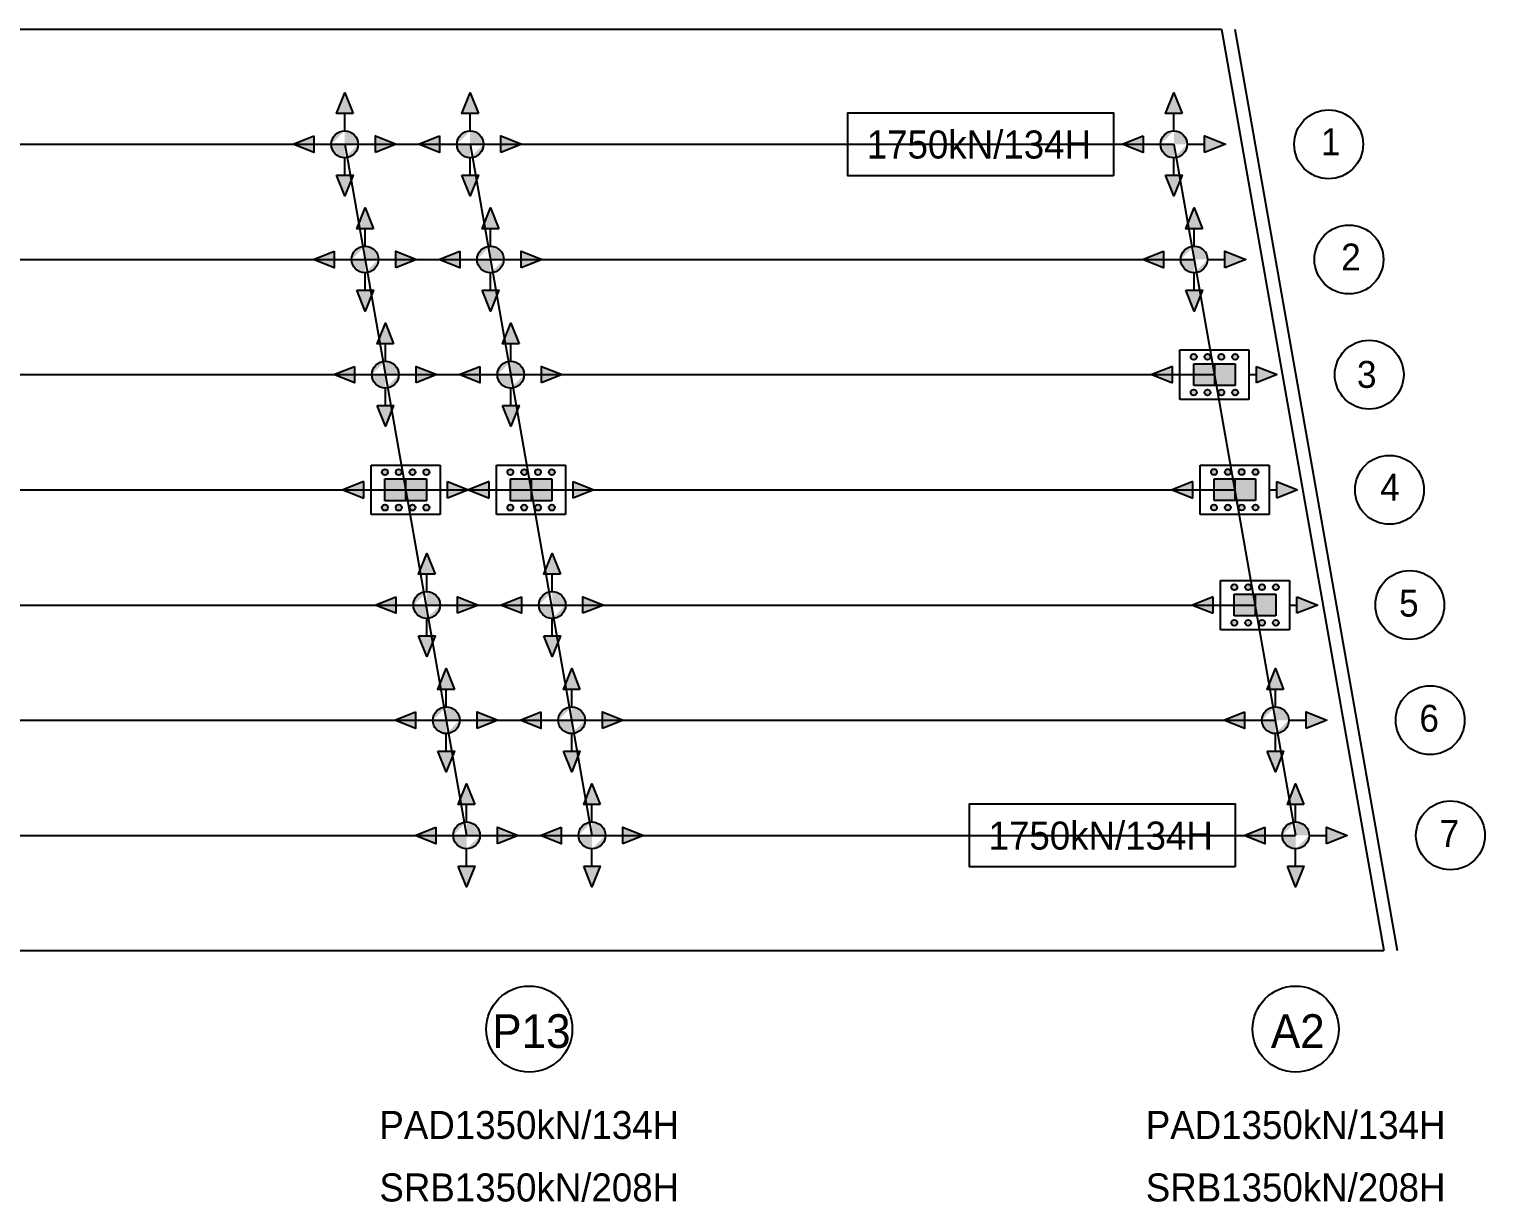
# Model space of a CAD drawing. Header units: feet. Extents: x 0 to 2523000, y 0 to 594000.
# Drawn here: x 2144281 to 2300033, y 202489 to 327930 of the extents above; entities that cross this region are included whole.
import ezdxf
from ezdxf.enums import TextEntityAlignment as Align

# ---------------------------------------------------------------- set-up
doc = ezdxf.new("R2010")
doc.units = ezdxf.units.FT
doc.header["$LTSCALE"] = 150
doc.header["$MEASUREMENT"] = 0
for name, color, linetype in [('CS-DIMS', 1, 'CONTINUOUS'), ('CS-MISC', 3, 'CONTINUOUS'), ('CS-TEXT', 3, 'CONTINUOUS')]:
    doc.layers.add(name, color=color, linetype=linetype)
doc.styles.add('A_STANDARD', font='')
doc.styles.get('A_STANDARD').set_extended_font_data('Dotum')

msp = doc.modelspace()

# ---------------------------------------------------------------- hatches: boundary and pattern name
at = {"layer": 'CS-DIMS'}
for points in [[(2266611, 291859), (2264389, 290970), (2266611, 290082), (2266611, 290970)], [(2275587, 291859), (2277808, 290970), (2275587, 290082), (2275587, 290970)], [(2180078, 279539), (2177856, 278650), (2180078, 277762), (2180078, 278650)], [(2189054, 279539), (2191275, 278650), (2189054, 277762), (2189054, 278650)], [(2193497, 279539), (2191275, 278650), (2193497, 277762), (2193497, 278650)], [(2202473, 279539), (2204694, 278650), (2202473, 277762), (2202473, 278650)], [(2268782, 279546), (2266560, 278657), (2268782, 277769), (2268782, 278657)], [(2277758, 279546), (2279979, 278657), (2277758, 277769), (2277758, 278657)], [(2270956, 267219), (2268734, 266330), (2270956, 265442), (2270956, 266330)], [(2279931, 267219), (2282153, 266330), (2279931, 265442), (2279931, 266330)]]:
    msp.add_hatch(color=0, dxfattribs=at).paths.add_polyline_path(points)
at = {"layer": 'CS-MISC'}
h = msp.add_hatch(color=7, dxfattribs=at)
edge = h.paths.add_edge_path(flags=17)
edge.add_arc((2178049, 315610), 1435, 0, 360)
h.paths.add_polyline_path([(2177160, 312316), (2178938, 312316), (2178049, 310095)])
h.paths.add_polyline_path([(2181343, 314722), (2181343, 316499), (2183565, 315610)])
h.paths.add_polyline_path([(2174755, 316499), (2174755, 314722), (2172533, 315610)])
h.paths.add_polyline_path([(2178938, 318905), (2177160, 318905), (2178049, 321126)])
edge = h.paths.add_edge_path()
edge.add_line((2179484, 315610), (2181343, 315610))
edge.add_line((2174755, 315610), (2176614, 315610))
edge.add_line((2178049, 317045), (2178049, 318905))
edge.add_line((2178049, 312316), (2178049, 314176))
h = msp.add_hatch(color=7, dxfattribs=at)
edge = h.paths.add_edge_path(flags=17)
edge.add_arc((2191468, 315610), 1435, 0, 360)
h.paths.add_polyline_path([(2190579, 312316), (2192356, 312316), (2191468, 310095)])
h.paths.add_polyline_path([(2194762, 314722), (2194762, 316499), (2196983, 315610)])
h.paths.add_polyline_path([(2188174, 316499), (2188174, 314722), (2185952, 315610)])
h.paths.add_polyline_path([(2192356, 318905), (2190579, 318905), (2191468, 321126)])
edge = h.paths.add_edge_path()
edge.add_line((2192903, 315610), (2194762, 315610))
edge.add_line((2188174, 315610), (2190033, 315610))
edge.add_line((2191468, 317045), (2191468, 318905))
edge.add_line((2191468, 312316), (2191468, 314176))
h = msp.add_hatch(color=7, dxfattribs=at)
edge = h.paths.add_edge_path(flags=17)
edge.add_arc((2266754, 315610), 1435, 0, 360)
h.paths.add_polyline_path([(2265866, 312316), (2267643, 312316), (2266754, 310095)])
h.paths.add_polyline_path([(2270048, 314722), (2270048, 316499), (2272270, 315610)])
h.paths.add_polyline_path([(2263460, 316499), (2263460, 314722), (2261238, 315610)])
h.paths.add_polyline_path([(2267643, 318905), (2265866, 318905), (2266754, 321126)])
edge = h.paths.add_edge_path()
edge.add_line((2268189, 315610), (2270048, 315610))
edge.add_line((2263460, 315610), (2265319, 315610))
edge.add_line((2266754, 317045), (2266754, 318905))
edge.add_line((2266754, 312316), (2266754, 314176))
h = msp.add_hatch(color=7, dxfattribs=at)
edge = h.paths.add_edge_path(flags=17)
edge.add_arc((2180221, 303290), 1435, 0, 360)
h.paths.add_polyline_path([(2179333, 299996), (2181110, 299996), (2180221, 297775)])
h.paths.add_polyline_path([(2183515, 302402), (2183515, 304179), (2185737, 303290)])
h.paths.add_polyline_path([(2176927, 304179), (2176927, 302402), (2174706, 303290)])
h.paths.add_polyline_path([(2181110, 306585), (2179333, 306585), (2180221, 308806)])
edge = h.paths.add_edge_path()
edge.add_line((2181656, 303290), (2183515, 303290))
edge.add_line((2176927, 303290), (2178786, 303290))
edge.add_line((2180221, 304725), (2180221, 306585))
edge.add_line((2180221, 299996), (2180221, 301856))
h = msp.add_hatch(color=7, dxfattribs=at)
edge = h.paths.add_edge_path(flags=17)
edge.add_arc((2193640, 303290), 1435, 0, 360)
h.paths.add_polyline_path([(2192752, 299996), (2194529, 299996), (2193640, 297775)])
h.paths.add_polyline_path([(2196934, 302402), (2196934, 304179), (2199156, 303290)])
h.paths.add_polyline_path([(2190346, 304179), (2190346, 302402), (2188125, 303290)])
h.paths.add_polyline_path([(2194529, 306585), (2192752, 306585), (2193640, 308806)])
edge = h.paths.add_edge_path()
edge.add_line((2195075, 303290), (2196934, 303290))
edge.add_line((2190346, 303290), (2192205, 303290))
edge.add_line((2193640, 304725), (2193640, 306585))
edge.add_line((2193640, 299996), (2193640, 301856))
h = msp.add_hatch(color=7, dxfattribs=at)
edge = h.paths.add_edge_path(flags=17)
edge.add_arc((2268926, 303290), 1435, 0, 360)
h.paths.add_polyline_path([(2268038, 299996), (2269815, 299996), (2268926, 297775)])
h.paths.add_polyline_path([(2272221, 302402), (2272221, 304179), (2274442, 303290)])
h.paths.add_polyline_path([(2265632, 304179), (2265632, 302402), (2263411, 303290)])
h.paths.add_polyline_path([(2269815, 306585), (2268038, 306585), (2268926, 308806)])
edge = h.paths.add_edge_path()
edge.add_line((2270361, 303290), (2272221, 303290))
edge.add_line((2265632, 303290), (2267492, 303290))
edge.add_line((2268926, 304725), (2268926, 306585))
edge.add_line((2268926, 299996), (2268926, 301856))
h = msp.add_hatch(color=7, dxfattribs=at)
edge = h.paths.add_edge_path(flags=17)
edge.add_arc((2182394, 290970), 1435, 0, 360)
h.paths.add_polyline_path([(2181505, 287676), (2183282, 287676), (2182394, 285455)])
h.paths.add_polyline_path([(2185688, 290082), (2185688, 291859), (2187909, 290970)])
h.paths.add_polyline_path([(2179099, 291859), (2179099, 290082), (2176878, 290970)])
h.paths.add_polyline_path([(2183282, 294265), (2181505, 294265), (2182394, 296486)])
edge = h.paths.add_edge_path()
edge.add_line((2183828, 290970), (2185688, 290970))
edge.add_line((2179099, 290970), (2180959, 290970))
edge.add_line((2182394, 292405), (2182394, 294265))
edge.add_line((2182394, 287676), (2182394, 289536))
h = msp.add_hatch(color=7, dxfattribs=at)
edge = h.paths.add_edge_path(flags=17)
edge.add_arc((2195813, 290970), 1435, 0, 360)
h.paths.add_polyline_path([(2194924, 287676), (2196701, 287676), (2195813, 285455)])
h.paths.add_polyline_path([(2199107, 290082), (2199107, 291859), (2201328, 290970)])
h.paths.add_polyline_path([(2192518, 291859), (2192518, 290082), (2190297, 290970)])
h.paths.add_polyline_path([(2196701, 294265), (2194924, 294265), (2195813, 296486)])
edge = h.paths.add_edge_path()
edge.add_line((2197247, 290970), (2199107, 290970))
edge.add_line((2192518, 290970), (2194378, 290970))
edge.add_line((2195813, 292405), (2195813, 294265))
edge.add_line((2195813, 287676), (2195813, 289536))
h = msp.add_hatch(color=7, dxfattribs=at)
h.paths.add_polyline_path([(2269198, 292871, 1), (2268564, 292871, 1)])
h.paths.add_polyline_path([(2270676, 292871, 1), (2270043, 292871, 1)])
h.paths.add_polyline_path([(2272155, 292871, 1), (2271521, 292871, 1)])
h.paths.add_polyline_path([(2273000, 292871, 1), (2273633, 292871, 1)])
h.paths.add_polyline_path([(2269198, 289070, 1), (2268564, 289070, 1)])
h.paths.add_polyline_path([(2270676, 289070, 1), (2270043, 289070, 1)])
h.paths.add_polyline_path([(2272155, 289070, 1), (2271521, 289070, 1)])
h.paths.add_polyline_path([(2273633, 289070, 1), (2273000, 289070, 1)])
h.paths.add_polyline_path([(2273316, 289809), (2273316, 292132), (2268881, 292132), (2268881, 289809)])
h = msp.add_hatch(color=7, dxfattribs=at)
h.paths.add_polyline_path([(2182665, 280551, 1), (2182032, 280551, 1)])
h.paths.add_polyline_path([(2184144, 280551, 1), (2183510, 280551, 1)])
h.paths.add_polyline_path([(2185622, 280551, 1), (2184988, 280551, 1)])
h.paths.add_polyline_path([(2186467, 280551, 1), (2187100, 280551, 1)])
h.paths.add_polyline_path([(2182665, 276750, 1), (2182032, 276750, 1)])
h.paths.add_polyline_path([(2184144, 276750, 1), (2183510, 276750, 1)])
h.paths.add_polyline_path([(2185622, 276750, 1), (2184988, 276750, 1)])
h.paths.add_polyline_path([(2187100, 276750, 1), (2186467, 276750, 1)])
h.paths.add_polyline_path([(2186784, 277489), (2186784, 279812), (2182348, 279812), (2182348, 277489)])
h = msp.add_hatch(color=7, dxfattribs=at)
h.paths.add_polyline_path([(2196084, 280551, 1), (2195451, 280551, 1)])
h.paths.add_polyline_path([(2197562, 280551, 1), (2196929, 280551, 1)])
h.paths.add_polyline_path([(2199041, 280551, 1), (2198407, 280551, 1)])
h.paths.add_polyline_path([(2199886, 280551, 1), (2200519, 280551, 1)])
h.paths.add_polyline_path([(2196084, 276750, 1), (2195451, 276750, 1)])
h.paths.add_polyline_path([(2197562, 276750, 1), (2196929, 276750, 1)])
h.paths.add_polyline_path([(2199041, 276750, 1), (2198407, 276750, 1)])
h.paths.add_polyline_path([(2200519, 276750, 1), (2199886, 276750, 1)])
h.paths.add_polyline_path([(2200202, 277489), (2200202, 279812), (2195767, 279812), (2195767, 277489)])
h = msp.add_hatch(color=7, dxfattribs=at)
h.paths.add_polyline_path([(2271369, 280558, 1), (2270736, 280558, 1)])
h.paths.add_polyline_path([(2272848, 280558, 1), (2272214, 280558, 1)])
h.paths.add_polyline_path([(2274326, 280558, 1), (2273692, 280558, 1)])
h.paths.add_polyline_path([(2275171, 280558, 1), (2275804, 280558, 1)])
h.paths.add_polyline_path([(2271369, 276756, 1), (2270736, 276756, 1)])
h.paths.add_polyline_path([(2272848, 276756, 1), (2272214, 276756, 1)])
h.paths.add_polyline_path([(2274326, 276756, 1), (2273692, 276756, 1)])
h.paths.add_polyline_path([(2275804, 276756, 1), (2275171, 276756, 1)])
h.paths.add_polyline_path([(2275488, 277496), (2275488, 279819), (2271052, 279819), (2271052, 277496)])
h = msp.add_hatch(color=7, dxfattribs=at)
edge = h.paths.add_edge_path(flags=17)
edge.add_arc((2186827, 266330), 1435, 0, 360)
h.paths.add_polyline_path([(2185939, 263036), (2187716, 263036), (2186827, 260815)])
h.paths.add_polyline_path([(2190121, 265442), (2190121, 267219), (2192343, 266330)])
h.paths.add_polyline_path([(2183533, 267219), (2183533, 265442), (2181312, 266330)])
h.paths.add_polyline_path([(2187716, 269625), (2185939, 269625), (2186827, 271846)])
edge = h.paths.add_edge_path()
edge.add_line((2188262, 266330), (2190121, 266330))
edge.add_line((2183533, 266330), (2185392, 266330))
edge.add_line((2186827, 267765), (2186827, 269625))
edge.add_line((2186827, 263036), (2186827, 264896))
h = msp.add_hatch(color=7, dxfattribs=at)
edge = h.paths.add_edge_path(flags=17)
edge.add_arc((2200246, 266330), 1435, 0, 360)
h.paths.add_polyline_path([(2199357, 263036), (2201135, 263036), (2200246, 260815)])
h.paths.add_polyline_path([(2203540, 265442), (2203540, 267219), (2205762, 266330)])
h.paths.add_polyline_path([(2196952, 267219), (2196952, 265442), (2194730, 266330)])
h.paths.add_polyline_path([(2201135, 269625), (2199357, 269625), (2200246, 271846)])
edge = h.paths.add_edge_path()
edge.add_line((2201681, 266330), (2203540, 266330))
edge.add_line((2196952, 266330), (2198811, 266330))
edge.add_line((2200246, 267765), (2200246, 269625))
edge.add_line((2200246, 263036), (2200246, 264896))
h = msp.add_hatch(color=7, dxfattribs=at)
h.paths.add_polyline_path([(2273543, 268231, 1), (2272909, 268231, 1)])
h.paths.add_polyline_path([(2275021, 268231, 1), (2274388, 268231, 1)])
h.paths.add_polyline_path([(2276500, 268231, 1), (2275866, 268231, 1)])
h.paths.add_polyline_path([(2277344, 268231, 1), (2277978, 268231, 1)])
h.paths.add_polyline_path([(2273543, 264430, 1), (2272909, 264430, 1)])
h.paths.add_polyline_path([(2275021, 264430, 1), (2274388, 264430, 1)])
h.paths.add_polyline_path([(2276500, 264430, 1), (2275866, 264430, 1)])
h.paths.add_polyline_path([(2277978, 264430, 1), (2277344, 264430, 1)])
h.paths.add_polyline_path([(2277661, 265169), (2277661, 267492), (2273226, 267492), (2273226, 265169)])
h = msp.add_hatch(color=7, dxfattribs=at)
edge = h.paths.add_edge_path(flags=17)
edge.add_arc((2188911, 254010), 1435, 0, 360)
h.paths.add_polyline_path([(2188022, 250716), (2189799, 250716), (2188911, 248495)])
h.paths.add_polyline_path([(2192205, 253122), (2192205, 254899), (2194426, 254010)])
h.paths.add_polyline_path([(2185617, 254899), (2185617, 253122), (2183395, 254010)])
h.paths.add_polyline_path([(2189799, 257305), (2188022, 257305), (2188911, 259526)])
edge = h.paths.add_edge_path()
edge.add_line((2190345, 254010), (2192205, 254010))
edge.add_line((2185617, 254010), (2187476, 254010))
edge.add_line((2188911, 255445), (2188911, 257305))
edge.add_line((2188911, 250716), (2188911, 252576))
h = msp.add_hatch(color=7, dxfattribs=at)
edge = h.paths.add_edge_path(flags=17)
edge.add_arc((2202330, 254010), 1435, 0, 360)
h.paths.add_polyline_path([(2201441, 250716), (2203218, 250716), (2202330, 248495)])
h.paths.add_polyline_path([(2205624, 253122), (2205624, 254899), (2207845, 254010)])
h.paths.add_polyline_path([(2199035, 254899), (2199035, 253122), (2196814, 254010)])
h.paths.add_polyline_path([(2203218, 257305), (2201441, 257305), (2202330, 259526)])
edge = h.paths.add_edge_path()
edge.add_line((2203764, 254010), (2205624, 254010))
edge.add_line((2199035, 254010), (2200895, 254010))
edge.add_line((2202330, 255445), (2202330, 257305))
edge.add_line((2202330, 250716), (2202330, 252576))
h = msp.add_hatch(color=7, dxfattribs=at)
edge = h.paths.add_edge_path(flags=17)
edge.add_arc((2277616, 254010), 1435, 0, 360)
h.paths.add_polyline_path([(2276727, 250716), (2278504, 250716), (2277616, 248495)])
h.paths.add_polyline_path([(2280910, 253122), (2280910, 254899), (2283131, 254010)])
h.paths.add_polyline_path([(2274322, 254899), (2274322, 253122), (2272100, 254010)])
h.paths.add_polyline_path([(2278504, 257305), (2276727, 257305), (2277616, 259526)])
edge = h.paths.add_edge_path()
edge.add_line((2279051, 254010), (2280910, 254010))
edge.add_line((2274322, 254010), (2276181, 254010))
edge.add_line((2277616, 255445), (2277616, 257305))
edge.add_line((2277616, 250716), (2277616, 252576))
h = msp.add_hatch(color=7, dxfattribs=at)
edge = h.paths.add_edge_path(flags=17)
edge.add_arc((2191083, 241690), 1435, 0, 360)
h.paths.add_polyline_path([(2190194, 238396), (2191972, 238396), (2191083, 236175)])
h.paths.add_polyline_path([(2194377, 240802), (2194377, 242579), (2196599, 241690)])
h.paths.add_polyline_path([(2187789, 242579), (2187789, 240802), (2185567, 241690)])
h.paths.add_polyline_path([(2191972, 244985), (2190194, 244985), (2191083, 247206)])
edge = h.paths.add_edge_path()
edge.add_line((2192518, 241690), (2194377, 241690))
edge.add_line((2187789, 241690), (2189648, 241690))
edge.add_line((2191083, 243125), (2191083, 244985))
edge.add_line((2191083, 238396), (2191083, 240256))
h = msp.add_hatch(color=7, dxfattribs=at)
edge = h.paths.add_edge_path(flags=17)
edge.add_arc((2204502, 241690), 1435, 0, 360)
h.paths.add_polyline_path([(2203613, 238396), (2205391, 238396), (2204502, 236175)])
h.paths.add_polyline_path([(2207796, 240802), (2207796, 242579), (2210018, 241690)])
h.paths.add_polyline_path([(2201208, 242579), (2201208, 240802), (2198986, 241690)])
h.paths.add_polyline_path([(2205391, 244985), (2203613, 244985), (2204502, 247206)])
edge = h.paths.add_edge_path()
edge.add_line((2205937, 241690), (2207796, 241690))
edge.add_line((2201208, 241690), (2203067, 241690))
edge.add_line((2204502, 243125), (2204502, 244985))
edge.add_line((2204502, 238396), (2204502, 240256))
h = msp.add_hatch(color=7, dxfattribs=at)
edge = h.paths.add_edge_path(flags=17)
edge.add_arc((2279787, 241690), 1435, 0, 360)
h.paths.add_polyline_path([(2278898, 238396), (2280676, 238396), (2279787, 236175)])
h.paths.add_polyline_path([(2283081, 240802), (2283081, 242579), (2285303, 241690)])
h.paths.add_polyline_path([(2276493, 242579), (2276493, 240802), (2274271, 241690)])
h.paths.add_polyline_path([(2280676, 244985), (2278898, 244985), (2279787, 247206)])
edge = h.paths.add_edge_path()
edge.add_line((2281222, 241690), (2283081, 241690))
edge.add_line((2276493, 241690), (2278352, 241690))
edge.add_line((2279787, 243125), (2279787, 244985))
edge.add_line((2279787, 238396), (2279787, 240256))

# ---------------------------------------------------------------- linework, layer by layer
at = {"layer": 'CS-DIMS', "color": 1}
msp.add_line((2273285, 327930), (2290664, 229370), dxfattribs=at)
at = {"layer": 'CS-DIMS', "ltscale": 0.5}
for p, q in [((2102764, 315610), (2266754, 315610)), ((2178049, 315610), (2191083, 241690)), ((2191468, 315610), (2204502, 241690)), ((2266754, 315610), (2279786, 241704)), ((2104936, 303290), (2268926, 303290)), ((2107109, 290970), (2271099, 290970)), ((2109281, 278650), (2273271, 278650)), ((2111453, 266330), (2275444, 266330)), ((2113626, 254010), (2277616, 254010)), ((2115798, 241690), (2279787, 241690))]:
    msp.add_line(p, q, dxfattribs=at)
at = {"layer": 'CS-DIMS', "color": 0}
for p, q in [((2266611, 291859), (2264389, 290970)), ((2266611, 290970), (2266611, 291859)), ((2275587, 290970), (2275587, 291859)), ((2275587, 291859), (2277808, 290970)), ((2264389, 290970), (2266611, 290082)), ((2266611, 290970), (2267403, 290970)), ((2266611, 290082), (2266611, 290970)), ((2274795, 290970), (2275587, 290970)), ((2277808, 290970), (2275587, 290082)), ((2275587, 290082), (2275587, 290970)), ((2180078, 279539), (2177856, 278650)), ((2180078, 278650), (2180078, 279539)), ((2189054, 278650), (2189054, 279539)), ((2189054, 279539), (2191275, 278650)), ((2193497, 279539), (2191275, 278650)), ((2193497, 278650), (2193497, 279539)), ((2202473, 278650), (2202473, 279539)), ((2202473, 279539), (2204694, 278650)), ((2268782, 279546), (2266560, 278657)), ((2268782, 278657), (2268782, 279546)), ((2277758, 278657), (2277758, 279546)), ((2277758, 279546), (2279979, 278657)), ((2177856, 278650), (2180078, 277762)), ((2180078, 278650), (2180870, 278650)), ((2180078, 277762), (2180078, 278650)), ((2188262, 278650), (2189054, 278650)), ((2191275, 278650), (2189054, 277762)), ((2189054, 277762), (2189054, 278650)), ((2191275, 278650), (2193497, 277762)), ((2193497, 278650), (2194289, 278650)), ((2193497, 277762), (2193497, 278650)), ((2201681, 278650), (2202473, 278650)), ((2204694, 278650), (2202473, 277762)), ((2202473, 277762), (2202473, 278650)), ((2266560, 278657), (2268782, 277769)), ((2268782, 278657), (2269574, 278657)), ((2268782, 277769), (2268782, 278657)), ((2276966, 278657), (2277758, 278657)), ((2279979, 278657), (2277758, 277769)), ((2277758, 277769), (2277758, 278657)), ((2270956, 267219), (2268734, 266330)), ((2270956, 266330), (2270956, 267219)), ((2279931, 266330), (2279931, 267219)), ((2279931, 267219), (2282153, 266330)), ((2268734, 266330), (2270956, 265442)), ((2270956, 266330), (2271748, 266330)), ((2270956, 265442), (2270956, 266330)), ((2279139, 266330), (2279931, 266330)), ((2282153, 266330), (2279931, 265442)), ((2279931, 265442), (2279931, 266330))]:
    msp.add_line(p, q, dxfattribs=at)
at = {"layer": 'CS-DIMS', "color": 7}
for centre in [(2283314, 315610), (2285487, 303290), (2287659, 290970), (2289831, 278650), (2292004, 266330), (2294176, 254010), (2296348, 241690)]:
    msp.add_circle(centre, 3685, dxfattribs=at)
at = {"layer": 'CS-MISC', "color": 7}
for p, q in [((2093714, 327930), (2271843, 327930)), ((2271843, 327930), (2289222, 229370)), ((2267403, 293610), (2274795, 293610)), ((2267403, 288330), (2267403, 293610)), ((2274795, 293610), (2274795, 288330)), ((2268881, 292132), (2273316, 292132)), ((2268881, 289809), (2268881, 292132)), ((2271099, 292132), (2271099, 289809)), ((2273316, 292132), (2273316, 289809)), ((2273316, 289809), (2268881, 289809)), ((2274795, 288330), (2267403, 288330)), ((2180870, 281290), (2188262, 281290)), ((2180870, 276010), (2180870, 281290)), ((2188262, 281290), (2188262, 276010)), ((2194289, 281290), (2201681, 281290)), ((2194289, 276010), (2194289, 281290)), ((2201681, 281290), (2201681, 276010)), ((2269574, 281297), (2276966, 281297)), ((2269574, 276017), (2269574, 281297)), ((2276966, 281297), (2276966, 276017)), ((2182348, 279812), (2186784, 279812)), ((2182348, 277489), (2182348, 279812)), ((2184566, 279812), (2184566, 277489)), ((2186784, 279812), (2186784, 277489)), ((2195767, 279812), (2200202, 279812)), ((2195767, 277489), (2195767, 279812)), ((2197985, 279812), (2197985, 277489)), ((2200202, 279812), (2200202, 277489)), ((2271052, 279819), (2275488, 279819)), ((2271052, 277496), (2271052, 279819)), ((2273270, 279819), (2273270, 277496)), ((2275488, 279819), (2275488, 277496)), ((2186784, 277489), (2182348, 277489)), ((2200202, 277489), (2195767, 277489)), ((2275488, 277496), (2271052, 277496)), ((2188262, 276010), (2180870, 276010)), ((2201681, 276010), (2194289, 276010)), ((2276966, 276017), (2269574, 276017)), ((2271748, 268970), (2279139, 268970)), ((2271748, 263690), (2271748, 268970)), ((2279139, 268970), (2279139, 263690)), ((2273226, 267492), (2277661, 267492)), ((2273226, 265169), (2273226, 267492)), ((2275444, 267492), (2275444, 265169)), ((2277661, 267492), (2277661, 265169)), ((2277661, 265169), (2273226, 265169)), ((2279139, 263690), (2271748, 263690)), ((2111093, 229370), (2289222, 229370))]:
    msp.add_line(p, q, dxfattribs=at)
at = {"layer": 'CS-MISC', "color": 2}
for points in [[(2178938, 318905), (2177160, 318905), (2178049, 321126)], [(2192356, 318905), (2190579, 318905), (2191468, 321126)], [(2267643, 318905), (2265866, 318905), (2266754, 321126)], [(2260286, 312242), (2231873, 312242), (2231873, 318979), (2260286, 318979)], [(2181343, 314722), (2181343, 316499), (2183565, 315610)], [(2194762, 314722), (2194762, 316499), (2196983, 315610)], [(2270048, 314722), (2270048, 316499), (2272270, 315610)], [(2181110, 306585), (2179333, 306585), (2180221, 308806)], [(2194529, 306585), (2192752, 306585), (2193640, 308806)], [(2269815, 306585), (2268038, 306585), (2268926, 308806)], [(2183515, 302402), (2183515, 304179), (2185737, 303290)], [(2196934, 302402), (2196934, 304179), (2199156, 303290)], [(2272221, 302402), (2272221, 304179), (2274442, 303290)], [(2183282, 294265), (2181505, 294265), (2182394, 296486)], [(2196701, 294265), (2194924, 294265), (2195813, 296486)], [(2185688, 290082), (2185688, 291859), (2187909, 290970)], [(2199107, 290082), (2199107, 291859), (2201328, 290970)], [(2187716, 269625), (2185939, 269625), (2186827, 271846)], [(2201135, 269625), (2199357, 269625), (2200246, 271846)], [(2190121, 265442), (2190121, 267219), (2192343, 266330)], [(2203540, 265442), (2203540, 267219), (2205762, 266330)], [(2189799, 257305), (2188022, 257305), (2188911, 259526)], [(2203218, 257305), (2201441, 257305), (2202330, 259526)], [(2278504, 257305), (2276727, 257305), (2277616, 259526)], [(2192205, 253122), (2192205, 254899), (2194426, 254010)], [(2205624, 253122), (2205624, 254899), (2207845, 254010)], [(2280910, 253122), (2280910, 254899), (2283131, 254010)], [(2191972, 244985), (2190194, 244985), (2191083, 247206)], [(2205391, 244985), (2203613, 244985), (2204502, 247206)], [(2280676, 244985), (2278898, 244985), (2279787, 247206)], [(2273319, 238322), (2244906, 238322), (2244906, 245059), (2273319, 245059)], [(2194377, 240802), (2194377, 242579), (2196599, 241690)], [(2207796, 240802), (2207796, 242579), (2210018, 241690)], [(2283081, 240802), (2283081, 242579), (2285303, 241690)]]:
    msp.add_lwpolyline(points, close=True, dxfattribs=at)
at = {"layer": 'CS-MISC', "color": 7}
for points in [[(2178049, 317045), (2178049, 318905)], [(2191468, 317045), (2191468, 318905)], [(2266754, 317045), (2266754, 318905)], [(2174755, 315610), (2176614, 315610)], [(2179484, 315610), (2181343, 315610)], [(2188174, 315610), (2190033, 315610)], [(2192903, 315610), (2194762, 315610)], [(2263460, 315610), (2265319, 315610)], [(2268189, 315610), (2270048, 315610)], [(2178049, 312316), (2178049, 314176)], [(2191468, 312316), (2191468, 314176)], [(2266754, 312316), (2266754, 314176)], [(2180221, 304725), (2180221, 306585)], [(2193640, 304725), (2193640, 306585)], [(2268926, 304725), (2268926, 306585)], [(2176927, 303290), (2178786, 303290)], [(2181656, 303290), (2183515, 303290)], [(2190346, 303290), (2192205, 303290)], [(2195075, 303290), (2196934, 303290)], [(2265632, 303290), (2267492, 303290)], [(2270361, 303290), (2272221, 303290)], [(2180221, 299996), (2180221, 301856)], [(2193640, 299996), (2193640, 301856)], [(2268926, 299996), (2268926, 301856)], [(2182394, 292405), (2182394, 294265)], [(2195813, 292405), (2195813, 294265)], [(2179099, 290970), (2180959, 290970)], [(2183828, 290970), (2185688, 290970)], [(2192518, 290970), (2194378, 290970)], [(2197247, 290970), (2199107, 290970)], [(2182394, 287676), (2182394, 289536)], [(2195813, 287676), (2195813, 289536)], [(2186827, 267765), (2186827, 269625)], [(2200246, 267765), (2200246, 269625)], [(2183533, 266330), (2185392, 266330)], [(2186827, 263036), (2186827, 264896)], [(2188262, 266330), (2190121, 266330)], [(2196952, 266330), (2198811, 266330)], [(2200246, 263036), (2200246, 264896)], [(2201681, 266330), (2203540, 266330)], [(2188911, 255445), (2188911, 257305)], [(2202330, 255445), (2202330, 257305)], [(2277616, 255445), (2277616, 257305)], [(2185617, 254010), (2187476, 254010)], [(2190345, 254010), (2192205, 254010)], [(2199035, 254010), (2200895, 254010)], [(2203764, 254010), (2205624, 254010)], [(2274322, 254010), (2276181, 254010)], [(2279051, 254010), (2280910, 254010)], [(2188911, 250716), (2188911, 252576)], [(2202330, 250716), (2202330, 252576)], [(2277616, 250716), (2277616, 252576)], [(2191083, 243125), (2191083, 244985)], [(2204502, 243125), (2204502, 244985)], [(2279787, 243125), (2279787, 244985)], [(2187789, 241690), (2189648, 241690)], [(2192518, 241690), (2194377, 241690)], [(2201208, 241690), (2203067, 241690)], [(2205937, 241690), (2207796, 241690)], [(2276493, 241690), (2278352, 241690)], [(2281222, 241690), (2283081, 241690)], [(2191083, 238396), (2191083, 240256)], [(2204502, 238396), (2204502, 240256)], [(2279787, 238396), (2279787, 240256)]]:
    msp.add_lwpolyline(points, dxfattribs=at)
for points in [[(2174755, 316499), (2174755, 314722), (2172533, 315610)], [(2188174, 316499), (2188174, 314722), (2185952, 315610)], [(2263460, 316499), (2263460, 314722), (2261238, 315610)], [(2177160, 312316), (2178938, 312316), (2178049, 310095)], [(2190579, 312316), (2192356, 312316), (2191468, 310095)], [(2265866, 312316), (2267643, 312316), (2266754, 310095)], [(2176927, 304179), (2176927, 302402), (2174706, 303290)], [(2190346, 304179), (2190346, 302402), (2188125, 303290)], [(2265632, 304179), (2265632, 302402), (2263411, 303290)], [(2179333, 299996), (2181110, 299996), (2180221, 297775)], [(2192752, 299996), (2194529, 299996), (2193640, 297775)], [(2268038, 299996), (2269815, 299996), (2268926, 297775)], [(2179099, 291859), (2179099, 290082), (2176878, 290970)], [(2192518, 291859), (2192518, 290082), (2190297, 290970)], [(2181505, 287676), (2183282, 287676), (2182394, 285455)], [(2194924, 287676), (2196701, 287676), (2195813, 285455)], [(2183533, 267219), (2183533, 265442), (2181312, 266330)], [(2196952, 267219), (2196952, 265442), (2194730, 266330)], [(2185939, 263036), (2187716, 263036), (2186827, 260815)], [(2199357, 263036), (2201135, 263036), (2200246, 260815)], [(2185617, 254899), (2185617, 253122), (2183395, 254010)], [(2199035, 254899), (2199035, 253122), (2196814, 254010)], [(2274322, 254899), (2274322, 253122), (2272100, 254010)], [(2188022, 250716), (2189799, 250716), (2188911, 248495)], [(2201441, 250716), (2203218, 250716), (2202330, 248495)], [(2276727, 250716), (2278504, 250716), (2277616, 248495)], [(2187789, 242579), (2187789, 240802), (2185567, 241690)], [(2201208, 242579), (2201208, 240802), (2198986, 241690)], [(2276493, 242579), (2276493, 240802), (2274271, 241690)], [(2190194, 238396), (2191972, 238396), (2191083, 236175)], [(2203613, 238396), (2205391, 238396), (2204502, 236175)], [(2278898, 238396), (2280676, 238396), (2279787, 236175)]]:
    msp.add_lwpolyline(points, close=True, dxfattribs=at)
for centre, radius in [((2178049, 315610), 1435), ((2191468, 315610), 1435), ((2266754, 315610), 1435), ((2180221, 303290), 1435), ((2193640, 303290), 1435), ((2268926, 303290), 1435), ((2268881, 292871), 317), ((2270360, 292871), 317), ((2271838, 292871), 317), ((2273316, 292871), 317), ((2182394, 290970), 1435), ((2195813, 290970), 1435), ((2268881, 289070), 317), ((2270360, 289070), 317), ((2271838, 289070), 317), ((2273316, 289070), 317), ((2182348, 280551), 317), ((2183827, 280551), 317), ((2185305, 280551), 317), ((2186784, 280551), 317), ((2195767, 280551), 317), ((2197246, 280551), 317), ((2198724, 280551), 317), ((2200202, 280551), 317), ((2271052, 280558), 317), ((2272531, 280558), 317), ((2274009, 280558), 317), ((2275488, 280558), 317), ((2182348, 276750), 317), ((2183827, 276750), 317), ((2185305, 276750), 317), ((2186784, 276750), 317), ((2195767, 276750), 317), ((2197246, 276750), 317), ((2198724, 276750), 317), ((2200202, 276750), 317), ((2271052, 276756), 317), ((2272531, 276756), 317), ((2274009, 276756), 317), ((2275488, 276756), 317), ((2273226, 268231), 317), ((2274704, 268231), 317), ((2276183, 268231), 317), ((2277661, 268231), 317), ((2186827, 266330), 1435), ((2200246, 266330), 1435), ((2273226, 264430), 317), ((2274704, 264430), 317), ((2276183, 264430), 317), ((2277661, 264430), 317), ((2188911, 254010), 1435), ((2202330, 254010), 1435), ((2277616, 254010), 1435), ((2191083, 241690), 1435), ((2204502, 241690), 1435), ((2279787, 241690), 1435)]:
    msp.add_circle(centre, radius, dxfattribs=at)
at = {"layer": 'CS-TEXT', "color": 7}
for centre in [(2197792, 220970), (2279787, 220970)]:
    msp.add_circle(centre, 4606, dxfattribs=at)

# ---------------------------------------------------------------- texts
at = {"layer": 'CS-TEXT', "color": 7, "style": 'A_STANDARD'}
for s, height, p in [('1750kN/134H', 3000, (2245898, 315588)), ('1', 2880, (2283531, 315875)), ('2', 2880, (2285703, 303555)), ('3', 2880, (2287392, 290999)), ('4', 2880, (2289887, 278926)), ('5', 2880, (2291898, 266532)), ('6', 2880, (2294070, 254212)), ('1750kN/134H', 3000, (2258931, 241668)), ('7', 2880, (2296242, 241892)), ('P13', 3600, (2198020, 220759)), ('A2', 3600, (2280014, 220759)), ('PAD1350kN/134H', 3000, (2197792, 210714)), ('PAD1350kN/134H', 3000, (2279787, 210714)), ('SRB1350kN/208H', 3000, (2197792, 204031)), ('SRB1350kN/208H', 3000, (2279787, 204031))]:
    msp.add_text(s, height=height, dxfattribs=at).set_placement(p, align=Align.MIDDLE_CENTER)

doc.saveas('drawing.dxf')
